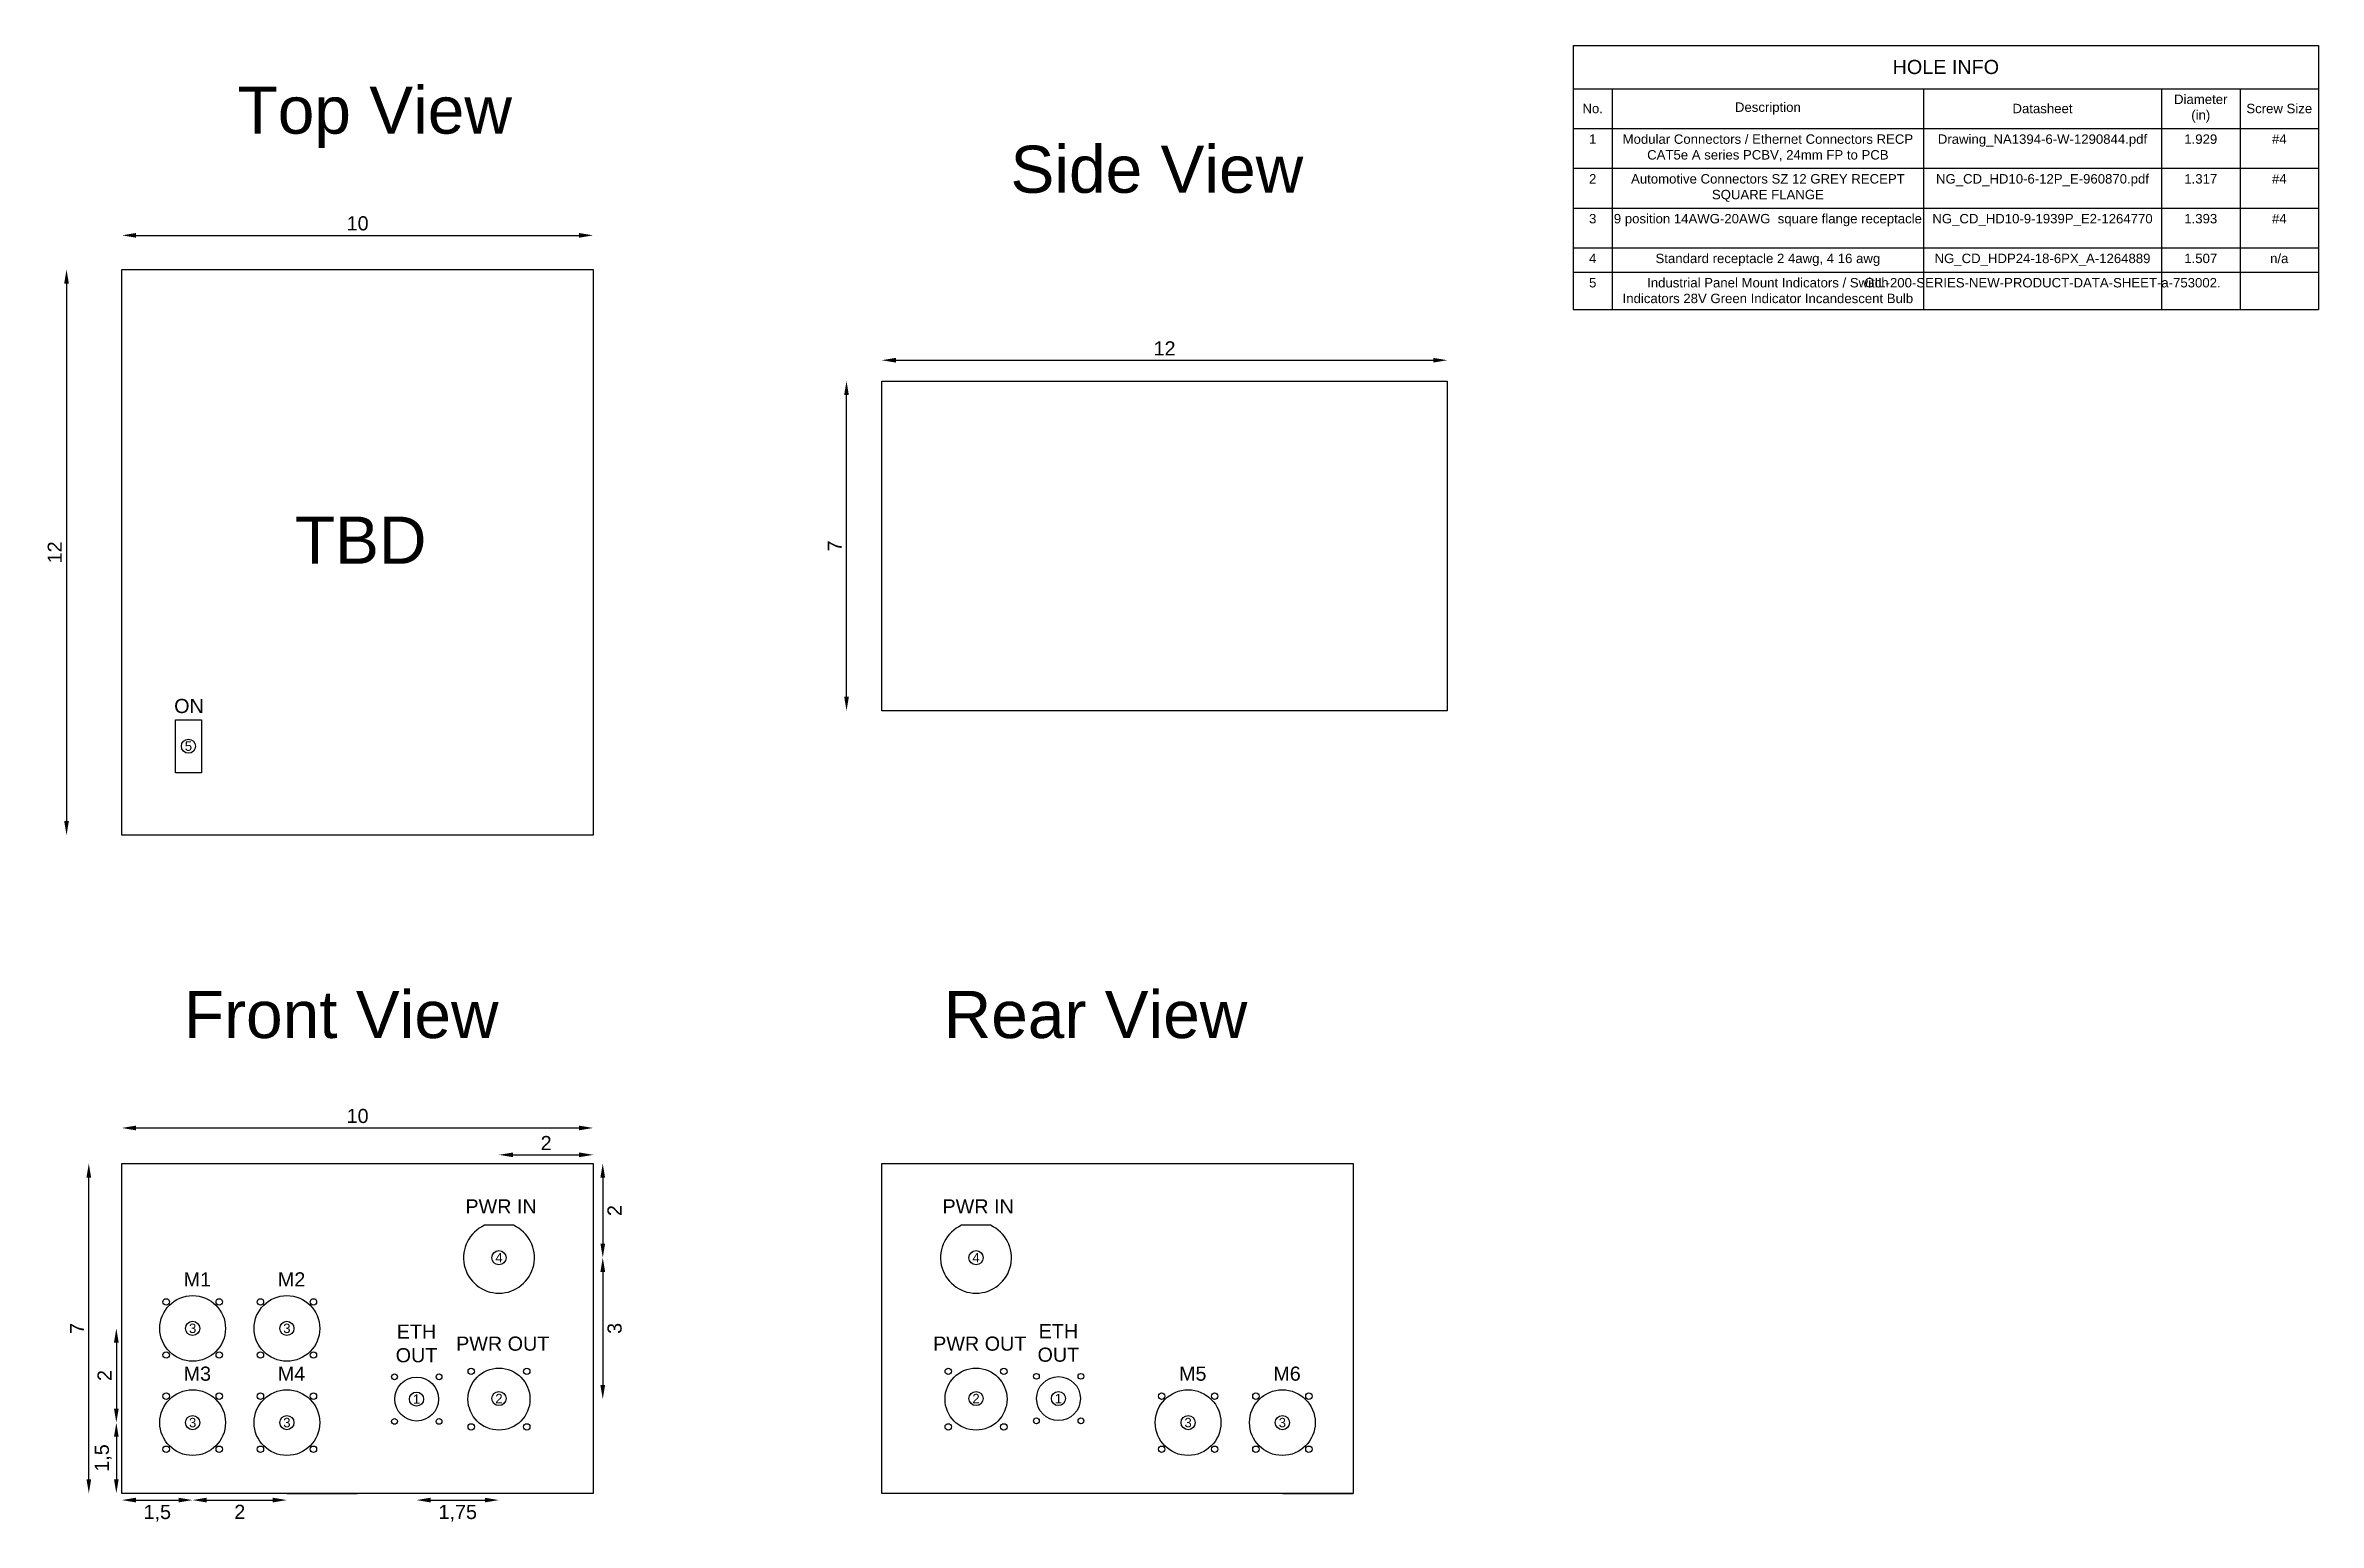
# Model space of a CAD drawing. Header units: millimetres. Extents: x -318.4 to -270.2, y 390.6 to 422.
import ezdxf

# ---------------------------------------------------------------- set-up
doc = ezdxf.new("R2010")
doc.units = ezdxf.units.MM
doc.styles.get("Standard").update_dxf_attribs({"font": 'arial.ttf'})
doc.dimstyles.new('ISO-25', dxfattribs={"dimtxt": 0.3, "dimasz": 0.3, "dimexe": 0.2, "dimexo": 0.2, "dimgap": 0.1, "dimtad": 1, "dimtxsty": 'Standard', "dimcen": 2.5, "dimse1": 1, "dimse2": 1, "dimadec": 0, "dimazin": 0, "dimtfac": 1, "dimtmove": 1, "dimatfit": 3, "dimfxl": 1, "dimarcsym": 0})

# ---------------------------------------------------------------- blocks, each defined once
blk = doc.blocks.new('*D50')
at = {"color": 0, "lineweight": -2}
blk.add_line((-317.963, 416.919), (-317.963, 405.519), dxfattribs=at)
at = {"color": 0}
for points in [[(-317.913, 416.919), (-318.013, 416.919), (-317.963, 417.219)], [(-318.013, 405.519), (-317.913, 405.519), (-317.963, 405.219)]]:
    blk.add_solid(points, dxfattribs=at)
at = {"layer": 'Defpoints', "color": 0}
for p in [(-316.387, 417.219), (-317.963, 405.219), (-316.387, 405.219)]:
    blk.add_point(p, dxfattribs=at)
at = {"color": 0, "insert": (-318.213, 411.219), "char_height": 0.3, "attachment_point": 5, "rotation": 90}
blk.add_mtext('12', dxfattribs=at)
blk = doc.blocks.new('*D51')
at = {"color": 0, "lineweight": -2}
blk.add_line((-316.487, 417.946), (-307.087, 417.946), dxfattribs=at)
at = {"color": 0}
for points in [[(-316.487, 417.996), (-316.487, 417.896), (-316.787, 417.946)], [(-307.087, 417.896), (-307.087, 417.996), (-306.787, 417.946)]]:
    blk.add_solid(points, dxfattribs=at)
at = {"layer": 'Defpoints', "color": 0}
for p in [(-306.787, 417.946), (-316.787, 417.219), (-306.787, 417.219)]:
    blk.add_point(p, dxfattribs=at)
at = {"color": 0, "insert": (-311.787, 418.199), "char_height": 0.3, "attachment_point": 5}
blk.add_mtext('10', dxfattribs=at)
blk = doc.blocks.new('*D52')
at = {"color": 0, "lineweight": -2}
blk.add_line((-300.365, 415.296), (-288.965, 415.296), dxfattribs=at)
at = {"color": 0}
for points in [[(-300.365, 415.346), (-300.365, 415.246), (-300.665, 415.296)], [(-288.965, 415.246), (-288.965, 415.346), (-288.665, 415.296)]]:
    blk.add_solid(points, dxfattribs=at)
at = {"layer": 'Defpoints', "color": 0}
for p in [(-288.665, 415.296), (-300.665, 414.855), (-288.665, 414.855)]:
    blk.add_point(p, dxfattribs=at)
at = {"color": 0, "insert": (-294.665, 415.547), "char_height": 0.3, "attachment_point": 5}
blk.add_mtext('12', dxfattribs=at)
blk = doc.blocks.new('*D53')
at = {"color": 0, "lineweight": -2}
blk.add_line((-301.413, 408.155), (-301.413, 414.555), dxfattribs=at)
at = {"color": 0}
for points in [[(-301.363, 414.555), (-301.463, 414.555), (-301.413, 414.855)], [(-301.463, 408.155), (-301.363, 408.155), (-301.413, 407.855)]]:
    blk.add_solid(points, dxfattribs=at)
at = {"layer": 'Defpoints', "color": 0}
for p in [(-301.413, 414.855), (-300.665, 414.855), (-300.665, 407.855)]:
    blk.add_point(p, dxfattribs=at)
at = {"color": 0, "insert": (-301.663, 411.355), "char_height": 0.3, "attachment_point": 5, "rotation": 90}
blk.add_mtext('7', dxfattribs=at)
blk = doc.blocks.new('*D54')
at = {"color": 0, "lineweight": -2}
blk.add_line((-316.487, 399.005), (-307.087, 399.005), dxfattribs=at)
at = {"color": 0}
for points in [[(-316.487, 399.055), (-316.487, 398.955), (-316.787, 399.005)], [(-307.087, 398.955), (-307.087, 399.055), (-306.787, 399.005)]]:
    blk.add_solid(points, dxfattribs=at)
at = {"layer": 'Defpoints', "color": 0}
for p in [(-306.787, 399.005), (-316.787, 398.252), (-306.787, 398.252)]:
    blk.add_point(p, dxfattribs=at)
at = {"color": 0, "insert": (-311.787, 399.258), "char_height": 0.3, "attachment_point": 5}
blk.add_mtext('10', dxfattribs=at)
blk = doc.blocks.new('*D55')
at = {"color": 0, "lineweight": -2}
blk.add_line((-317.49, 391.552), (-317.49, 397.952), dxfattribs=at)
at = {"color": 0}
for points in [[(-317.44, 397.952), (-317.54, 397.952), (-317.49, 398.252)], [(-317.54, 391.552), (-317.44, 391.552), (-317.49, 391.252)]]:
    blk.add_solid(points, dxfattribs=at)
at = {"layer": 'Defpoints', "color": 0}
for p in [(-317.49, 398.252), (-316.787, 398.252), (-316.787, 391.252)]:
    blk.add_point(p, dxfattribs=at)
at = {"color": 0, "insert": (-317.74, 394.752), "char_height": 0.3, "attachment_point": 5, "rotation": 90}
blk.add_mtext('7', dxfattribs=at)
blk = doc.blocks.new('*T56')
at = {"color": 0, "lineweight": -2}
for p, q in [((0, 0), (15.817, 0)), ((0, 0), (0, -5.603)), ((15.817, 0), (15.817, -5.603)), ((0, -0.917), (15.817, -0.917)), ((0.832, -0.917), (0.832, -5.603)), ((7.434, -0.917), (7.434, -5.603)), ((12.485, -0.917), (12.485, -5.603)), ((14.151, -0.917), (14.151, -5.603)), ((0, -1.762), (15.817, -1.762)), ((0, -2.605), (15.817, -2.605)), ((0, -3.45), (15.817, -3.45)), ((0, -4.293), (15.817, -4.293)), ((0, -4.809), (15.817, -4.809)), ((0, -5.603), (15.817, -5.603))]:
    blk.add_line(p, q, dxfattribs=at)
at = {"color": 0}
for s, insert, char_height, width, attachment_point in [('{HOLE INFO}', (7.909, -0.458), 0.3, 15.5671, 5), ('{No.}', (0.416, -1.339), 0.2, 0.5824, 5), ('{Description}', (4.133, -1.339), 0.2, 6.35151, 5), ('{Datasheet}', (9.96, -1.339), 0.2, 4.80158, 5), ('{Diameter (in)}', (13.318, -1.339), 0.2, 1.41581, 5), ('{Screw Size}', (14.984, -1.339), 0.2, 1.41581, 5), ('{1}', (0.416, -1.887), 0.2, 0.5824, 2), ('{{\\C256;Modular Connectors / Ethernet Connectors RECP CAT5e A series PCBV, 24mm FP to PCB}}', (4.133, -1.887), 0.2, 6.35151, 2), ('{Drawing_NA1394-6-W-1290844.pdf}', (9.96, -1.887), 0.2, 4.80158, 2), ('{1.929}', (13.318, -1.887), 0.2, 1.41581, 2), ('{#4}', (14.984, -1.887), 0.2, 1.41581, 2), ('{2}', (0.416, -2.73), 0.2, 0.5824, 2), ('Automotive Connectors SZ 12 GREY RECEPT SQUARE FLANGE', (4.133, -2.73), 0.2, 6.35151, 2), ('{NG_CD_HD10-6-12P_E-960870.pdf}', (9.96, -2.73), 0.2, 4.80158, 2), ('{1.317}', (13.318, -2.73), 0.2, 1.41581, 2), ('{#4}', (14.984, -2.73), 0.2, 1.41581, 2), ('{3}', (0.416, -3.575), 0.2, 0.5824, 2), ('{{\\C256;9 position 14AWG-20AWG  square flange receptacle}}', (4.133, -3.575), 0.2, 6.35151, 2), ('NG_CD_HD10-9-1939P_E2-1264770', (9.96, -3.575), 0.2, 4.80158, 2), ('{1.393}', (13.318, -3.575), 0.2, 1.41581, 2), ('{#4}', (14.984, -3.575), 0.2, 1.41581, 2), ('{4}', (0.416, -4.418), 0.2, 0.5824, 2), ('Standard receptacle 2 4awg, 4 16 awg', (4.133, -4.418), 0.2, 6.35151, 2), ('NG_CD_HDP24-18-6PX_A-1264889', (9.96, -4.418), 0.2, 4.80158, 2), ('{1.507}', (13.318, -4.418), 0.2, 1.41581, 2), ('{n/a}', (14.984, -4.418), 0.2, 1.41581, 2), ('{5}', (0.416, -4.934), 0.2, 0.5824, 2), ('{{\\C256;Industrial Panel Mount Indicators / Switch Indicators 28V Green Indicator Incandescent Bulb}}', (4.133, -4.934), 0.2, 6.35151, 2), ('{{\\C256;GIL-200-SERIES-NEW-PRODUCT-DATA-SHEET-a-753002.}}', (9.96, -4.934), 0.2, 4.80158, 2)]:
    blk.add_mtext(s, dxfattribs=dict(at, insert=insert, char_height=char_height, width=width, attachment_point=attachment_point))
blk = doc.blocks.new('*D57')
at = {"color": 0, "lineweight": -2}
blk.add_line((-308.487, 398.435), (-307.087, 398.435), dxfattribs=at)
at = {"color": 0}
for points in [[(-308.487, 398.485), (-308.487, 398.385), (-308.787, 398.435)], [(-307.087, 398.385), (-307.087, 398.485), (-306.787, 398.435)]]:
    blk.add_solid(points, dxfattribs=at)
at = {"layer": 'Defpoints', "color": 0}
for p in [(-308.787, 398.435), (-306.787, 398.435), (-306.787, 398.435)]:
    blk.add_point(p, dxfattribs=at)
at = {"color": 0, "insert": (-307.787, 398.685), "char_height": 0.3, "attachment_point": 5}
blk.add_mtext('2', dxfattribs=at)
blk = doc.blocks.new('*D58')
at = {"color": 0, "lineweight": -2}
blk.add_line((-306.585, 397.952), (-306.585, 396.552), dxfattribs=at)
at = {"color": 0}
for points in [[(-306.535, 397.952), (-306.635, 397.952), (-306.585, 398.252)], [(-306.635, 396.552), (-306.535, 396.552), (-306.585, 396.252)]]:
    blk.add_solid(points, dxfattribs=at)
at = {"layer": 'Defpoints', "color": 0}
for p in [(-308.787, 398.252), (-308.787, 396.252), (-306.585, 396.252)]:
    blk.add_point(p, dxfattribs=at)
at = {"color": 0, "insert": (-306.335, 397.252), "char_height": 0.3, "attachment_point": 5, "rotation": 90}
blk.add_mtext('2', dxfattribs=at)
blk = doc.blocks.new('*D59')
at = {"color": 0, "lineweight": -2}
blk.add_line((-306.585, 395.952), (-306.585, 393.552), dxfattribs=at)
at = {"color": 0}
for points in [[(-306.535, 395.952), (-306.635, 395.952), (-306.585, 396.252)], [(-306.635, 393.552), (-306.535, 393.552), (-306.585, 393.252)]]:
    blk.add_solid(points, dxfattribs=at)
at = {"layer": 'Defpoints', "color": 0}
for p in [(-308.787, 396.252), (-308.787, 393.252), (-306.585, 393.252)]:
    blk.add_point(p, dxfattribs=at)
at = {"color": 0, "insert": (-306.332, 394.752), "char_height": 0.3, "attachment_point": 5, "rotation": 90}
blk.add_mtext('3', dxfattribs=at)
blk = doc.blocks.new('*D60')
at = {"color": 0, "lineweight": -2}
blk.add_line((-316.487, 391.109), (-315.587, 391.109), dxfattribs=at)
at = {"color": 0}
for points in [[(-316.487, 391.159), (-316.487, 391.059), (-316.787, 391.109)], [(-315.587, 391.059), (-315.587, 391.159), (-315.287, 391.109)]]:
    blk.add_solid(points, dxfattribs=at)
at = {"layer": 'Defpoints', "color": 0}
for p in [(-316.787, 391.252), (-315.287, 391.252), (-315.287, 391.109)]:
    blk.add_point(p, dxfattribs=at)
at = {"color": 0, "insert": (-316.037, 390.829), "char_height": 0.3, "attachment_point": 5}
blk.add_mtext('1,5', dxfattribs=at)
blk = doc.blocks.new('*D61')
at = {"color": 0, "lineweight": -2}
blk.add_line((-316.906, 392.452), (-316.906, 391.552), dxfattribs=at)
at = {"color": 0}
for points in [[(-316.856, 392.452), (-316.956, 392.452), (-316.906, 392.752)], [(-316.956, 391.552), (-316.856, 391.552), (-316.906, 391.252)]]:
    blk.add_solid(points, dxfattribs=at)
at = {"layer": 'Defpoints', "color": 0}
for p in [(-316.787, 392.752), (-316.906, 391.252), (-316.787, 391.252)]:
    blk.add_point(p, dxfattribs=at)
at = {"color": 0, "insert": (-317.186, 392.002), "char_height": 0.3, "attachment_point": 5, "rotation": 90}
blk.add_mtext('1,5', dxfattribs=at)
blk = doc.blocks.new('*D62')
at = {"color": 0, "lineweight": -2}
blk.add_line((-314.987, 391.109), (-313.587, 391.109), dxfattribs=at)
at = {"color": 0}
for points in [[(-314.987, 391.159), (-314.987, 391.059), (-315.287, 391.109)], [(-313.587, 391.059), (-313.587, 391.159), (-313.287, 391.109)]]:
    blk.add_solid(points, dxfattribs=at)
at = {"layer": 'Defpoints', "color": 0}
for p in [(-315.287, 391.252), (-313.287, 391.252), (-313.287, 391.109)]:
    blk.add_point(p, dxfattribs=at)
at = {"color": 0, "insert": (-314.287, 390.859), "char_height": 0.3, "attachment_point": 5}
blk.add_mtext('2', dxfattribs=at)
blk = doc.blocks.new('*D63')
at = {"color": 0, "lineweight": -2}
blk.add_line((-316.906, 394.452), (-316.906, 393.052), dxfattribs=at)
at = {"color": 0}
for points in [[(-316.856, 394.452), (-316.956, 394.452), (-316.906, 394.752)], [(-316.956, 393.052), (-316.856, 393.052), (-316.906, 392.752)]]:
    blk.add_solid(points, dxfattribs=at)
at = {"layer": 'Defpoints', "color": 0}
for p in [(-316.787, 394.752), (-316.906, 392.752), (-316.787, 392.752)]:
    blk.add_point(p, dxfattribs=at)
at = {"color": 0, "insert": (-317.156, 393.752), "char_height": 0.3, "attachment_point": 5, "rotation": 90}
blk.add_mtext('2', dxfattribs=at)
blk = doc.blocks.new('*D64')
at = {"color": 0, "lineweight": -2}
blk.add_line((-310.237, 391.109), (-309.087, 391.109), dxfattribs=at)
at = {"color": 0}
for points in [[(-310.237, 391.159), (-310.237, 391.059), (-310.537, 391.109)], [(-309.087, 391.059), (-309.087, 391.159), (-308.787, 391.109)]]:
    blk.add_solid(points, dxfattribs=at)
at = {"layer": 'Defpoints', "color": 0}
for p in [(-310.537, 393.252), (-308.787, 393.252), (-308.787, 391.109)]:
    blk.add_point(p, dxfattribs=at)
at = {"color": 0, "insert": (-309.662, 390.829), "char_height": 0.3, "attachment_point": 5}
blk.add_mtext('1,75', dxfattribs=at)

msp = doc.modelspace()

# ---------------------------------------------------------------- linework, layer by layer
for p, q in [((-306.787, 398.252), (-306.787, 398.252)), ((-306.787, 398.252), (-306.787, 398.252)), ((-308.481, 396.94), (-309.093, 396.94)), ((-298.359, 396.94), (-298.971, 396.94)), ((-313.287, 391.252), (-311.787, 391.252)), ((-292.165, 391.252), (-290.665, 391.252))]:
    msp.add_line(p, q)
for points in [[(-316.787, 405.219), (-316.787, 417.219), (-306.787, 417.219), (-306.787, 405.219)], [(-300.665, 407.855), (-300.665, 414.855), (-288.665, 414.855), (-288.665, 407.855)], [(-315.651, 406.544), (-315.651, 407.669), (-315.101, 407.669), (-315.101, 406.544)], [(-316.787, 391.252), (-316.787, 398.252), (-306.787, 398.252), (-306.787, 391.252)], [(-300.665, 391.252), (-300.665, 398.252), (-290.665, 398.252), (-290.665, 391.252)]]:
    msp.add_lwpolyline(points, close=True)
for centre, radius in [((-315.376, 407.106), 0.15), ((-308.787, 396.252), 0.15), ((-298.665, 396.252), 0.15), ((-315.287, 394.752), 0.697), ((-315.849, 395.314), 0.0675), ((-314.724, 395.314), 0.0675), ((-313.287, 394.752), 0.697), ((-313.849, 395.314), 0.0675), ((-312.724, 395.314), 0.0675), ((-315.287, 394.752), 0.15), ((-313.287, 394.752), 0.15), ((-315.849, 394.189), 0.0675), ((-314.724, 394.189), 0.0675), ((-313.849, 394.189), 0.0675), ((-312.724, 394.189), 0.0675), ((-311.004, 393.724), 0.061), ((-310.535, 393.252), 0.465), ((-310.059, 393.724), 0.061), ((-308.787, 393.252), 0.658), ((-309.376, 393.841), 0.0675), ((-308.197, 393.841), 0.0675), ((-298.665, 393.252), 0.658), ((-299.254, 393.841), 0.0675), ((-298.075, 393.841), 0.0675), ((-297.384, 393.735), 0.061), ((-296.915, 393.263), 0.465), ((-296.439, 393.735), 0.061), ((-315.287, 392.752), 0.697), ((-315.849, 393.314), 0.0675), ((-314.724, 393.314), 0.0675), ((-313.287, 392.752), 0.697), ((-313.849, 393.314), 0.0675), ((-312.724, 393.314), 0.0675), ((-310.537, 393.252), 0.15), ((-308.787, 393.263), 0.15), ((-298.665, 393.263), 0.15), ((-296.917, 393.263), 0.15), ((-294.165, 392.752), 0.697), ((-294.727, 393.314), 0.0675), ((-293.602, 393.314), 0.0675), ((-292.165, 392.752), 0.697), ((-292.727, 393.314), 0.0675), ((-291.602, 393.314), 0.0675), ((-315.287, 392.752), 0.15), ((-313.287, 392.752), 0.15), ((-311.004, 392.779), 0.061), ((-310.059, 392.779), 0.061), ((-309.376, 392.662), 0.0675), ((-308.197, 392.662), 0.0675), ((-299.254, 392.662), 0.0675), ((-298.075, 392.662), 0.0675), ((-297.384, 392.79), 0.061), ((-296.439, 392.79), 0.061), ((-294.165, 392.752), 0.15), ((-292.165, 392.752), 0.15), ((-315.849, 392.189), 0.0675), ((-314.724, 392.189), 0.0675), ((-313.849, 392.189), 0.0675), ((-312.724, 392.189), 0.0675), ((-294.727, 392.189), 0.0675), ((-293.602, 392.189), 0.0675), ((-292.727, 392.189), 0.0675), ((-291.602, 392.189), 0.0675)]:
    msp.add_circle(centre, radius)
for centre in [(-308.787, 396.252), (-298.665, 396.252)]:
    msp.add_arc(centre, 0.753, 113.9734, 66.0268)

# ---------------------------------------------------------------- block references
msp.add_blockref('*T56', (-285.996, 421.975))

# ---------------------------------------------------------------- texts
for s, insert, char_height, width, attachment_point in [('{Top View}', (-314.335, 421.104), 1, 18.37343, 1), ('{Side View}', (-297.934, 419.849), 1, 18.37343, 1), ('{TBD}', (-313.119, 411.978), 1, 4.30387, 1), ('{ON}', (-315.679, 408.109), 0.3, 0.4031, 1), ('{5}', (-315.376, 407.106), 0.2, 0.18999, 5), ('{Front View}', (-315.473, 401.913), 1, 18.37343, 1), ('{Rear View}', (-299.351, 401.913), 1, 18.37343, 1), ('{PWR IN}', (-308.743, 397.341), 0.3, 1.78586, 5), ('{PWR IN}', (-298.62, 397.341), 0.3, 1.78586, 5), ('{4}', (-308.787, 396.252), 0.2, 0.18999, 5), ('{4}', (-298.665, 396.252), 0.2, 0.18999, 5), ('{M1}', (-315.479, 395.942), 0.3, 0.4031, 1), ('{M2}', (-313.479, 395.942), 0.3, 0.4031, 1), ('{3}', (-315.287, 394.752), 0.2, 0.18999, 5), ('{3}', (-313.287, 394.752), 0.2, 0.18999, 5), ('{ETH OUT}', (-310.537, 394.029), 0.3, 0.4031, 8), ('{PWR OUT}', (-309.697, 394.579), 0.3, 2.11332, 1), ('{PWR OUT}', (-299.575, 394.579), 0.3, 2.11332, 1), ('{ETH OUT}', (-296.917, 394.04), 0.3, 0.4031, 8), ('{M3}', (-315.479, 393.942), 0.3, 0.4031, 1), ('{M4}', (-313.479, 393.942), 0.3, 0.4031, 1), ('{M5}', (-294.357, 393.942), 0.3, 0.4031, 1), ('{M6}', (-292.357, 393.942), 0.3, 0.4031, 1), ('{1}', (-310.537, 393.252), 0.2, 0.18999, 5), ('{2}', (-308.787, 393.263), 0.2, 0.18999, 5), ('{2}', (-298.665, 393.263), 0.2, 0.18999, 5), ('{1}', (-296.917, 393.263), 0.2, 0.18999, 5), ('{3}', (-315.287, 392.752), 0.2, 0.18999, 5), ('{3}', (-313.287, 392.752), 0.2, 0.18999, 5), ('{3}', (-294.165, 392.752), 0.2, 0.18999, 5), ('{3}', (-292.165, 392.752), 0.2, 0.18999, 5)]:
    msp.add_mtext(s, dxfattribs=dict(insert=insert, char_height=char_height, width=width, attachment_point=attachment_point))

# ---------------------------------------------------------------- dimensions: what is measured, and where the dimension line sits
for p1, p2, distance, override, picture, middle in [((-316.787, 417.219), (-306.787, 417.219), 0.726, {"dimlfac": 1}, '*D51', (-311.787, 418.199)), ((-316.387, 417.219), (-316.387, 405.219), -1.576, {"dimlfac": 1}, '*D50', (-318.213, 411.219)), ((-300.665, 414.855), (-288.665, 414.855), 0.441, {"dimlfac": 1}, '*D52', (-294.665, 415.547)), ((-300.665, 407.855), (-300.665, 414.855), 0.748, {"dimlfac": 1}, '*D53', (-301.663, 411.355)), ((-316.787, 398.252), (-306.787, 398.252), 0.753, {"dimlfac": 1}, '*D54', (-311.787, 399.258)), ((-316.787, 391.252), (-316.787, 398.252), 0.703, {"dimlfac": 1}, '*D55', (-317.74, 394.752)), ((-308.787, 398.252), (-308.787, 396.252), 2.201, {"dimtad": 2, "dimlfac": 1}, '*D58', (-306.335, 397.252)), ((-308.787, 396.252), (-308.787, 393.252), 2.201, {"dimtad": 2, "dimlfac": 1}, '*D59', (-306.332, 394.752)), ((-316.787, 394.752), (-316.787, 392.752), -0.119, {"dimlfac": 1}, '*D63', (-317.156, 393.752)), ((-310.537, 393.252), (-308.787, 393.252), -2.142, {"dimtad": 2, "dimlfac": 1}, '*D64', (-309.662, 390.829)), ((-316.787, 392.752), (-316.787, 391.252), -0.119, {"dimlfac": 1}, '*D61', (-317.186, 392.002)), ((-316.787, 391.252), (-315.287, 391.252), -0.142, {"dimtad": 2, "dimlfac": 1}, '*D60', (-316.037, 390.829)), ((-315.287, 391.252), (-313.287, 391.252), -0.142, {"dimtad": 2, "dimlfac": 1}, '*D62', (-314.287, 390.859))]:
    dim = msp.add_aligned_dim(p1=p1, p2=p2, distance=distance, dimstyle='ISO-25', override=override)
    dim.commit()
    dim.dimension.update_dxf_attribs({"geometry": picture, "text_midpoint": middle})
dim = msp.add_linear_dim(base=(-306.787, 398.435), p1=(-308.787, 398.435), p2=(-306.787, 398.435), dimstyle='ISO-25', override={"dimlfac": 1})
dim.commit()
dim.dimension.update_dxf_attribs({"geometry": '*D57', "text_midpoint": (-307.787, 398.685)})

doc.saveas('drawing.dxf')
